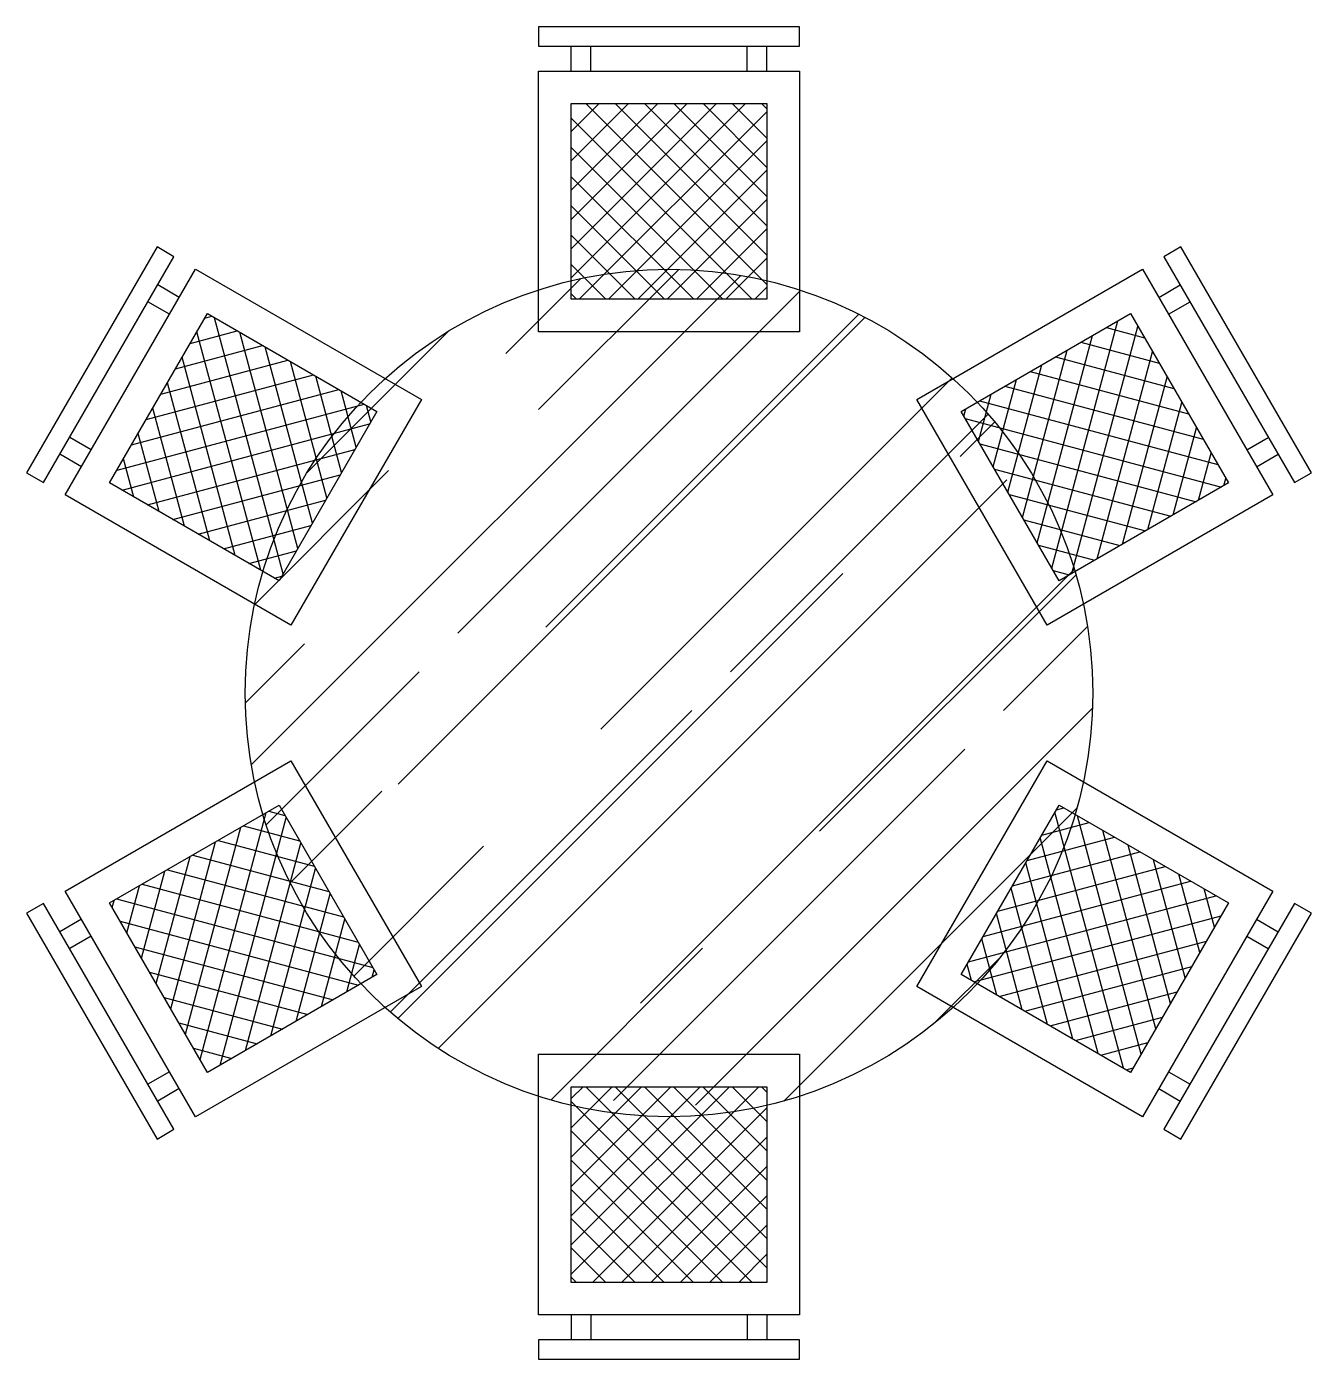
# Model space of a CAD drawing. Header units: millimetres. Extents: x -919.59 to -917.62, y 2606.45 to 2608.49.
import ezdxf

# ---------------------------------------------------------------- set-up
doc = ezdxf.new("R2010")
doc.units = ezdxf.units.MM
doc.header["$LTSCALE"] = 10
doc.layers.add('Móveis_mesas', color=2, linetype='Continuous')

msp = doc.modelspace()

# ---------------------------------------------------------------- hatches: boundary and pattern name
at = {"layer": 'Móveis_mesas'}
h = msp.add_hatch(dxfattribs=at)
h.set_pattern_fill('ANSI37,_O', color=1, scale=0.01, angle=-90)
h.set_pattern_definition([(315, (119.124857, 40.95172), (0.0224506403, 0.0224506403), []), (45, (119.124857, 40.95172), (-0.0224506403, 0.0224506403), [])])
h.paths.add_polyline_path([(-918.7561, 2608.3723), (-918.4561, 2608.3723), (-918.4561, 2608.0723), (-918.7561, 2608.0723)])
h = msp.add_hatch(dxfattribs=at)
h.set_pattern_fill('AR-RROOF', color=1, scale=0.01, angle=45, style=0)
h.set_pattern_definition([(45, (-70.74727, 0), (0.215526147, 0.574736392), [3.81, -0.508, 1.27, -0.254]), (45, (-70.5982, 0.32868), (-0.418479935, 0.05926969), [0.762, -0.08382, 1.524, -0.1905]), (45, (-70.81013, 0.24247), (0.813611205, 1.054282069), [2.032, -0.3556, 1.016, -0.254])])
edge = h.paths.add_edge_path()
edge.add_arc((-918.6061, 2607.4681), 0.65, 0, 360)
h = msp.add_hatch(dxfattribs=at)
h.set_pattern_fill('ANSI37,_O', color=1, scale=0.01, angle=-30)
h.set_pattern_definition([(15, (1822.927783, 2222.911335), (-0.0082175047, 0.030668145), []), (105, (1822.927783, 2222.911335), (-0.030668145, -0.0082175047), [])])
h.paths.add_polyline_path([(-919.4641, 2607.7903), (-919.3141, 2608.0501), (-919.0543, 2607.9001), (-919.2043, 2607.6403)])
h = msp.add_hatch(dxfattribs=at)
h.set_pattern_fill('ANSI37,_O', color=1, scale=0.01, angle=-150)
h.set_pattern_definition([(255, (-2622.409062, 425.508528), (0.030668145, -0.0082175047), []), (345, (-2622.409062, 425.508528), (0.0082175047, 0.030668145), [])])
h.paths.add_polyline_path([(-917.8981, 2608.0501), (-917.7481, 2607.7903), (-918.0079, 2607.6403), (-918.1579, 2607.9001)])
h = msp.add_hatch(dxfattribs=at)
h.set_pattern_fill('ANSI37,_O', color=1, scale=0.01, angle=30)
h.set_pattern_definition([(75, (785.19679, 4789.42776), (-0.030668145, 0.0082175047), []), (165, (785.19679, 4789.42776), (-0.0082175047, -0.030668145), [])])
h.paths.add_polyline_path([(-919.3141, 2606.8862), (-919.4641, 2607.146), (-919.2043, 2607.296), (-919.0543, 2607.0362)])
h = msp.add_hatch(dxfattribs=at)
h.set_pattern_fill('ANSI37,_O', color=1, scale=0.01, angle=-210)
h.set_pattern_definition([(195, (-3660.140057, 2992.024952), (0.0082175047, -0.030668145), []), (285, (-3660.140057, 2992.024952), (0.030668145, 0.0082175047), [])])
h.paths.add_polyline_path([(-917.7481, 2607.146), (-917.8981, 2606.8862), (-918.1579, 2607.0362), (-918.0079, 2607.296)])
h = msp.add_hatch(dxfattribs=at)
h.set_pattern_fill('ANSI37,_O', color=1, scale=0.01, angle=90)
h.set_pattern_definition([(135, (-1956.33713, 5173.984568), (-0.0224506403, -0.0224506403), []), (225, (-1956.33713, 5173.984568), (0.0224506403, -0.0224506403), [])])
h.paths.add_polyline_path([(-918.4561, 2606.564), (-918.7561, 2606.564), (-918.7561, 2606.864), (-918.4561, 2606.864)])

# ---------------------------------------------------------------- linework, layer by layer
for p, q in [((-918.7561, 2608.4223), (-918.7561, 2608.4603)), ((-918.7261, 2608.4223), (-918.7261, 2608.4603)), ((-918.4861, 2608.4223), (-918.4861, 2608.4603)), ((-918.4561, 2608.4223), (-918.4561, 2608.4603)), ((-919.3574, 2608.0751), (-919.3904, 2608.0941)), ((-917.8548, 2608.0751), (-917.8219, 2608.0941)), ((-919.3724, 2608.0491), (-919.4054, 2608.0682)), ((-917.8398, 2608.0491), (-917.8069, 2608.0682)), ((-919.4924, 2607.8413), (-919.5254, 2607.8603)), ((-917.7198, 2607.8413), (-917.6869, 2607.8603)), ((-919.5074, 2607.8153), (-919.5404, 2607.8343)), ((-917.7048, 2607.8153), (-917.6719, 2607.8343)), ((-919.5074, 2607.121), (-919.5404, 2607.102)), ((-917.7048, 2607.121), (-917.6719, 2607.102)), ((-919.4924, 2607.095), (-919.5254, 2607.076)), ((-917.7198, 2607.095), (-917.6869, 2607.076)), ((-919.3724, 2606.8871), (-919.4054, 2606.8681)), ((-917.8398, 2606.8871), (-917.8069, 2606.8681)), ((-919.3574, 2606.8612), (-919.3904, 2606.8421)), ((-917.8548, 2606.8612), (-917.8219, 2606.8421)), ((-918.7561, 2606.514), (-918.7561, 2606.476)), ((-918.7261, 2606.514), (-918.7261, 2606.476)), ((-918.4861, 2606.514), (-918.4861, 2606.476)), ((-918.4561, 2606.514), (-918.4561, 2606.476))]:
    msp.add_line(p, q, dxfattribs=at)
for points in [[(-918.8061, 2608.4903), (-918.8061, 2608.4603), (-918.4061, 2608.4603), (-918.4061, 2608.4903)], [(-918.8061, 2608.4223), (-918.4061, 2608.4223), (-918.4061, 2608.0223), (-918.8061, 2608.0223)], [(-919.5914, 2607.806), (-919.5654, 2607.791), (-919.3654, 2608.1374), (-919.3914, 2608.1524)], [(-917.8209, 2608.1524), (-917.8469, 2608.1374), (-917.6469, 2607.791), (-917.6209, 2607.806)], [(-919.5324, 2607.772), (-919.3324, 2608.1184), (-918.986, 2607.9184), (-919.186, 2607.572)], [(-917.8798, 2608.1184), (-917.6798, 2607.772), (-918.0262, 2607.572), (-918.2262, 2607.9184)], [(-919.3324, 2606.8179), (-919.5324, 2607.1643), (-919.186, 2607.3643), (-918.986, 2607.0179)], [(-917.6798, 2607.1643), (-917.8798, 2606.8179), (-918.2262, 2607.0179), (-918.0262, 2607.3643)], [(-919.3914, 2606.7838), (-919.3654, 2606.7988), (-919.5654, 2607.1453), (-919.5914, 2607.1303)], [(-917.6209, 2607.1303), (-917.6469, 2607.1453), (-917.8469, 2606.7988), (-917.8209, 2606.7838)], [(-918.4061, 2606.514), (-918.8061, 2606.514), (-918.8061, 2606.914), (-918.4061, 2606.914)], [(-918.4061, 2606.446), (-918.4061, 2606.476), (-918.8061, 2606.476), (-918.8061, 2606.446)]]:
    msp.add_lwpolyline(points, close=True, dxfattribs=at)
at = {"layer": 'Móveis_mesas', "color": 1}
for points in [[(-918.7561, 2608.3723), (-918.4561, 2608.3723), (-918.4561, 2608.0723), (-918.7561, 2608.0723)], [(-919.4641, 2607.7903), (-919.3141, 2608.0501), (-919.0543, 2607.9001), (-919.2043, 2607.6403)], [(-917.8981, 2608.0501), (-917.7481, 2607.7903), (-918.0079, 2607.6403), (-918.1579, 2607.9001)], [(-919.3141, 2606.8862), (-919.4641, 2607.146), (-919.2043, 2607.296), (-919.0543, 2607.0362)], [(-917.7481, 2607.146), (-917.8981, 2606.8862), (-918.1579, 2607.0362), (-918.0079, 2607.296)], [(-918.4561, 2606.564), (-918.7561, 2606.564), (-918.7561, 2606.864), (-918.4561, 2606.864)]]:
    msp.add_lwpolyline(points, close=True, dxfattribs=at)
at = {"layer": 'Móveis_mesas', "color": 3}
msp.add_circle((-918.6061, 2607.4681), 0.65, dxfattribs=at)

doc.saveas('drawing.dxf')
